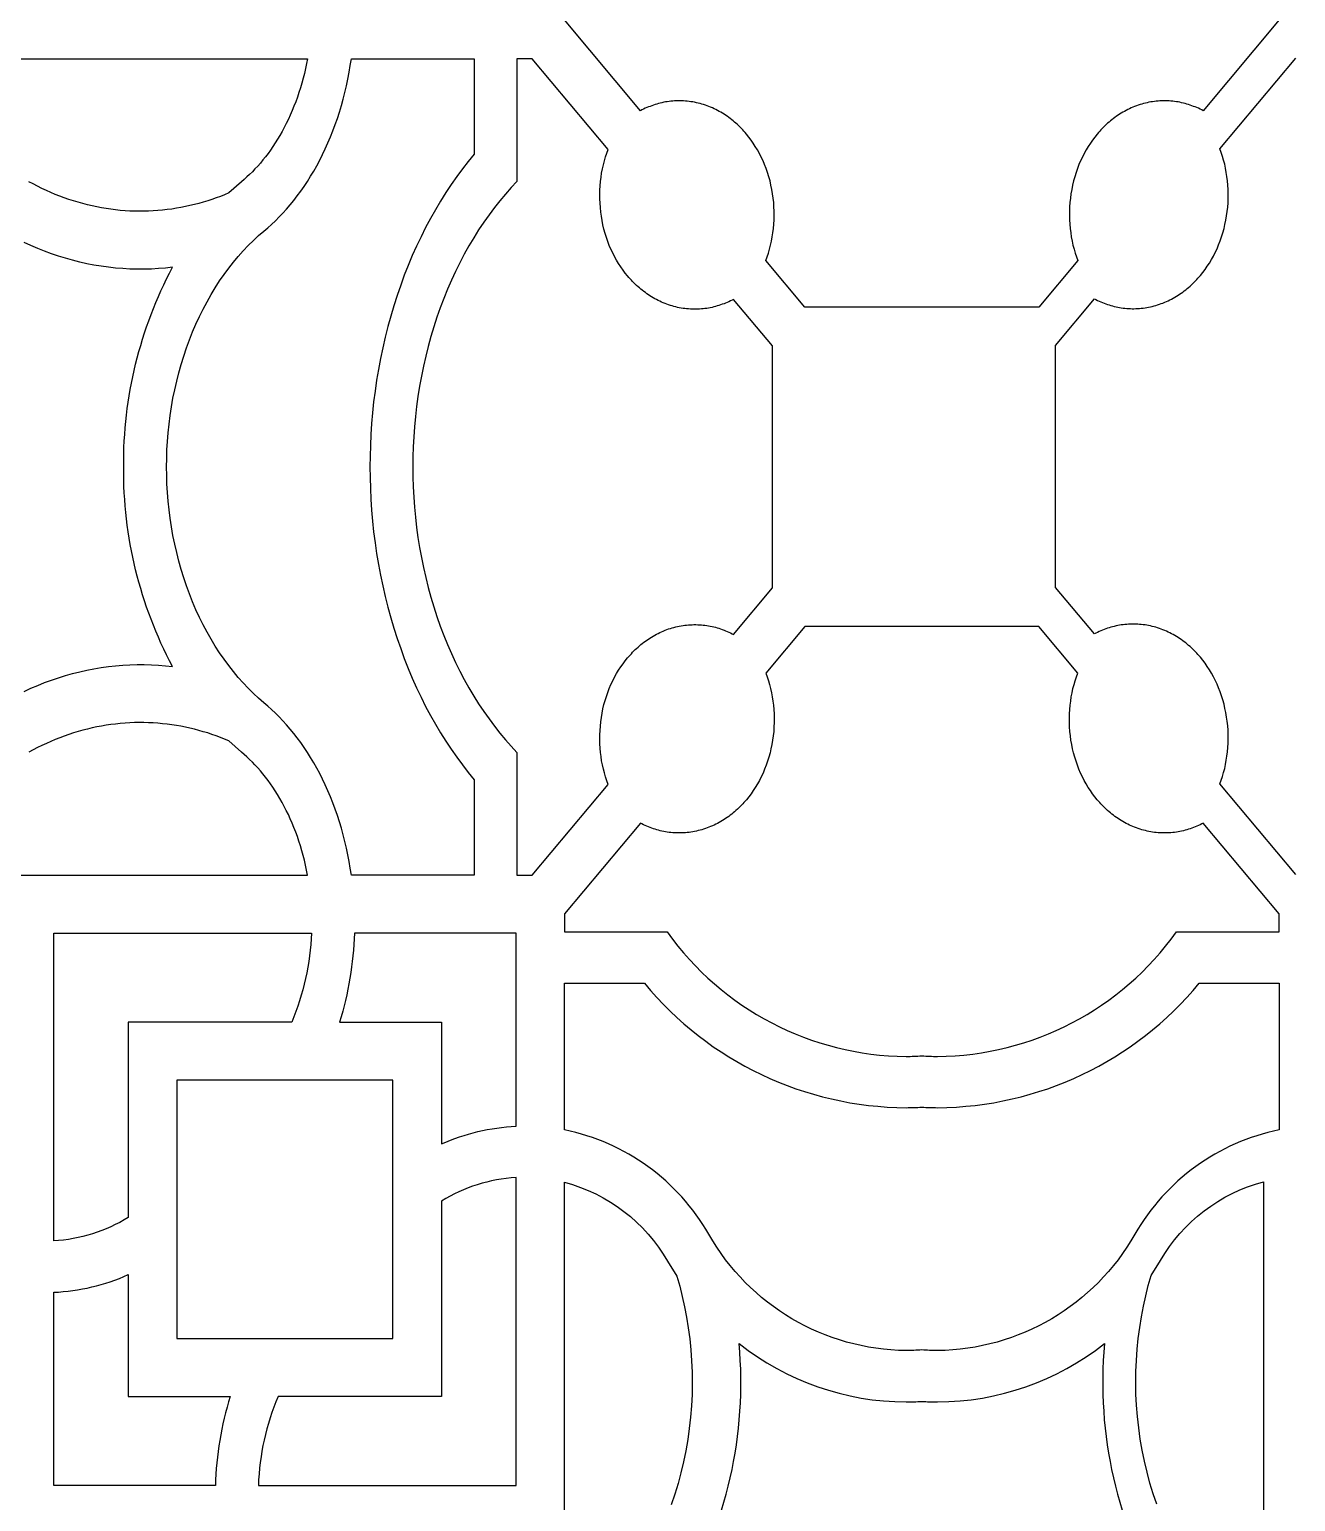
# Model space of a CAD drawing. Extents: x 59271 to 61367, y 41180 to 44085.
# Drawn here: x 59620.9 to 59774.5, y 43259.1 to 43437.7 of the extents above; entities that cross this region are included whole.
import ezdxf

# ---------------------------------------------------------------- set-up
doc = ezdxf.new("R2010")
doc.units = 0
doc.layers.get('0').update_dxf_attribs({"linetype": 'CONTINUOUS'})

msp = doc.modelspace()

# ---------------------------------------------------------------- linework, layer by layer
for points in [[(59772.49, 43438.81), (59763.28, 43427.8), (59763.1, 43427.9), (59762.91, 43427.99), (59762.71, 43428.09), (59762.52, 43428.17), (59762.32, 43428.26), (59762.12, 43428.33), (59761.92, 43428.41), (59761.72, 43428.48), (59761.51, 43428.55), (59761.3, 43428.61), (59761.1, 43428.67), (59760.89, 43428.72), (59760.67, 43428.77), (59760.46, 43428.82), (59760.24, 43428.86), (59760.03, 43428.89), (59759.81, 43428.92), (59759.59, 43428.95), (59759.37, 43428.97), (59759.15, 43428.98), (59758.93, 43428.99), (59758.71, 43429), (59758.49, 43429), (59758.27, 43429), (59758.04, 43428.99), (59757.82, 43428.97), (59757.6, 43428.95), (59757.38, 43428.92), (59757.15, 43428.89), (59756.93, 43428.86), (59756.71, 43428.82), (59756.49, 43428.77), (59756.27, 43428.72), (59756.05, 43428.66), (59755.83, 43428.6), (59755.62, 43428.54), (59755.4, 43428.47), (59755.19, 43428.39), (59754.97, 43428.31), (59754.76, 43428.22), (59754.55, 43428.13), (59754.35, 43428.04), (59754.14, 43427.94), (59753.94, 43427.83), (59753.74, 43427.72), (59753.54, 43427.61), (59753.34, 43427.49), (59753.15, 43427.37), (59752.96, 43427.25), (59752.77, 43427.12), (59752.58, 43426.99), (59752.4, 43426.85), (59752.22, 43426.71), (59752.04, 43426.57), (59751.87, 43426.42), (59751.69, 43426.27), (59751.52, 43426.12), (59751.36, 43425.96), (59751.2, 43425.8), (59751.04, 43425.64), (59750.88, 43425.47), (59750.73, 43425.31), (59750.58, 43425.14), (59750.43, 43424.97), (59750.15, 43424.61), (59749.87, 43424.24), (59749.6, 43423.86), (59749.34, 43423.46), (59749.1, 43423.05), (59748.86, 43422.62), (59748.63, 43422.18), (59748.42, 43421.72), (59748.22, 43421.26), (59748.04, 43420.78), (59747.86, 43420.29), (59747.71, 43419.79), (59747.57, 43419.29), (59747.45, 43418.77), (59747.34, 43418.25), (59747.25, 43417.73), (59747.18, 43417.2), (59747.12, 43416.67), (59747.08, 43416.14), (59747.06, 43415.61), (59747.06, 43415.08), (59747.07, 43414.55), (59747.1, 43414.02), (59747.15, 43413.5), (59747.21, 43412.99), (59747.29, 43412.48), (59747.38, 43411.97), (59747.49, 43411.48), (59747.62, 43411), (59747.75, 43410.52), (59747.9, 43410.06), (59748.06, 43409.61), (59743.33, 43403.96), (59739.54, 43403.96), (59729.15, 43403.96), (59718.77, 43403.96), (59714.98, 43403.96), (59710.25, 43409.61), (59710.41, 43410.06), (59710.56, 43410.52), (59710.69, 43411), (59710.81, 43411.48), (59710.92, 43411.97), (59711.02, 43412.48), (59711.1, 43412.99), (59711.16, 43413.5), (59711.21, 43414.02), (59711.24, 43414.55), (59711.25, 43415.08), (59711.25, 43415.61), (59711.22, 43416.14), (59711.19, 43416.67), (59711.13, 43417.2), (59711.06, 43417.73), (59710.97, 43418.25), (59710.86, 43418.77), (59710.74, 43419.29), (59710.6, 43419.79), (59710.44, 43420.29), (59710.27, 43420.78), (59710.09, 43421.26), (59709.89, 43421.72), (59709.68, 43422.18), (59709.45, 43422.62), (59709.21, 43423.05), (59708.96, 43423.46), (59708.7, 43423.86), (59708.44, 43424.24), (59708.16, 43424.61), (59707.87, 43424.97), (59707.73, 43425.14), (59707.58, 43425.31), (59707.43, 43425.47), (59707.27, 43425.64), (59707.11, 43425.8), (59706.95, 43425.96), (59706.78, 43426.12), (59706.61, 43426.27), (59706.44, 43426.42), (59706.27, 43426.57), (59706.09, 43426.71), (59705.91, 43426.85), (59705.73, 43426.99), (59705.54, 43427.12), (59705.35, 43427.25), (59705.16, 43427.37), (59704.97, 43427.49), (59704.77, 43427.61), (59704.57, 43427.72), (59704.37, 43427.83), (59704.17, 43427.94), (59703.96, 43428.04), (59703.75, 43428.13), (59703.54, 43428.22), (59703.33, 43428.31), (59703.12, 43428.39), (59702.91, 43428.47), (59702.69, 43428.54), (59702.47, 43428.6), (59702.26, 43428.66), (59702.04, 43428.72), (59701.82, 43428.77), (59701.6, 43428.82), (59701.38, 43428.86), (59701.15, 43428.89), (59700.93, 43428.92), (59700.71, 43428.95), (59700.49, 43428.97), (59700.26, 43428.99), (59700.04, 43429), (59699.82, 43429), (59699.6, 43429), (59699.38, 43428.99), (59699.16, 43428.98), (59698.94, 43428.97), (59698.72, 43428.95), (59698.5, 43428.92), (59698.28, 43428.89), (59698.06, 43428.86), (59697.85, 43428.82), (59697.63, 43428.77), (59697.42, 43428.72), (59697.21, 43428.67), (59697, 43428.61), (59696.8, 43428.55), (59696.59, 43428.48), (59696.39, 43428.41), (59696.19, 43428.33), (59695.99, 43428.26), (59695.79, 43428.17), (59695.59, 43428.09), (59695.4, 43427.99), (59695.21, 43427.9), (59695.02, 43427.8), (59685.82, 43438.81)], [(59617.97, 43434.11), (59654.63, 43434.11), (59654.52, 43433.51), (59654.39, 43432.91), (59654.26, 43432.32), (59654.11, 43431.73), (59653.95, 43431.15), (59653.78, 43430.57), (59653.6, 43430), (59653.41, 43429.44), (59653.21, 43428.89), (59653, 43428.34), (59652.78, 43427.81), (59652.55, 43427.28), (59652.32, 43426.77), (59652.07, 43426.26), (59651.82, 43425.77), (59651.56, 43425.28), (59651.29, 43424.81), (59651.01, 43424.35), (59650.73, 43423.9), (59650.44, 43423.46), (59650.15, 43423.03), (59649.85, 43422.62), (59649.54, 43422.22), (59649.23, 43421.83), (59648.92, 43421.45), (59648.6, 43421.09), (59648.27, 43420.74), (59647.95, 43420.4), (59647.62, 43420.08), (59647.29, 43419.77), (59646.95, 43419.47), (59646.62, 43419.18), (59645.1, 43417.82), (59644.59, 43417.61), (59644.08, 43417.41), (59643.57, 43417.22), (59643.05, 43417.04), (59642.53, 43416.87), (59642, 43416.71), (59641.46, 43416.56), (59640.92, 43416.41), (59640.38, 43416.28), (59639.84, 43416.17), (59639.29, 43416.06), (59638.74, 43415.96), (59638.18, 43415.87), (59637.62, 43415.8), (59637.06, 43415.74), (59636.5, 43415.69), (59635.93, 43415.65), (59635.36, 43415.62), (59634.79, 43415.6), (59634.22, 43415.6), (59633.65, 43415.61), (59633.08, 43415.63), (59632.51, 43415.67), (59631.93, 43415.71), (59631.36, 43415.77), (59630.79, 43415.84), (59630.22, 43415.93), (59629.65, 43416.02), (59629.08, 43416.13), (59628.51, 43416.25), (59627.94, 43416.38), (59627.38, 43416.53), (59626.81, 43416.69), (59626.25, 43416.86), (59625.7, 43417.04), (59625.14, 43417.23), (59624.59, 43417.44), (59624.04, 43417.65), (59623.5, 43417.88), (59622.96, 43418.12), (59622.43, 43418.37), (59621.9, 43418.64), (59621.37, 43418.91), (59620.85, 43419.19)], [(59774.53, 43335.12), (59765.32, 43346.12), (59765.48, 43346.58), (59765.63, 43347.04), (59765.76, 43347.51), (59765.89, 43348), (59765.99, 43348.49), (59766.09, 43348.99), (59766.17, 43349.5), (59766.23, 43350.01), (59766.28, 43350.54), (59766.31, 43351.06), (59766.32, 43351.59), (59766.32, 43352.12), (59766.3, 43352.65), (59766.26, 43353.18), (59766.2, 43353.72), (59766.13, 43354.24), (59766.04, 43354.77), (59765.93, 43355.29), (59765.81, 43355.8), (59765.67, 43356.31), (59765.51, 43356.8), (59765.34, 43357.29), (59765.16, 43357.77), (59764.96, 43358.24), (59764.75, 43358.69), (59764.52, 43359.13), (59764.28, 43359.56), (59764.04, 43359.98), (59763.78, 43360.37), (59763.51, 43360.76), (59763.23, 43361.13), (59762.95, 43361.48), (59762.8, 43361.65), (59762.65, 43361.82), (59762.5, 43361.99), (59762.34, 43362.15), (59762.18, 43362.31), (59762.02, 43362.47), (59761.85, 43362.63), (59761.69, 43362.78), (59761.51, 43362.93), (59761.34, 43363.08), (59761.16, 43363.22), (59760.98, 43363.36), (59760.8, 43363.5), (59760.61, 43363.63), (59760.42, 43363.76), (59760.23, 43363.89), (59760.04, 43364.01), (59759.84, 43364.13), (59759.64, 43364.24), (59759.44, 43364.35), (59759.24, 43364.45), (59759.03, 43364.55), (59758.82, 43364.65), (59758.62, 43364.74), (59758.4, 43364.82), (59758.19, 43364.9), (59757.98, 43364.98), (59757.76, 43365.05), (59757.55, 43365.12), (59757.33, 43365.18), (59757.11, 43365.23), (59756.89, 43365.29), (59756.67, 43365.33), (59756.45, 43365.37), (59756.23, 43365.41), (59756, 43365.44), (59755.78, 43365.46), (59755.56, 43365.48), (59755.34, 43365.5), (59755.11, 43365.51), (59754.89, 43365.51), (59754.67, 43365.51), (59754.45, 43365.51), (59754.23, 43365.5), (59754.01, 43365.48), (59753.79, 43365.46), (59753.57, 43365.44), (59753.35, 43365.41), (59753.13, 43365.37), (59752.92, 43365.33), (59752.71, 43365.29), (59752.49, 43365.24), (59752.28, 43365.18), (59752.07, 43365.12), (59751.87, 43365.06), (59751.66, 43365), (59751.46, 43364.92), (59751.26, 43364.85), (59751.06, 43364.77), (59750.86, 43364.69), (59750.67, 43364.6), (59750.47, 43364.51), (59750.28, 43364.41), (59750.1, 43364.32), (59745.37, 43369.97), (59745.37, 43384.65), (59745.37, 43399.33), (59750.1, 43404.98), (59750.28, 43404.88), (59750.47, 43404.79), (59750.67, 43404.7), (59750.86, 43404.61), (59751.06, 43404.53), (59751.26, 43404.45), (59751.46, 43404.37), (59751.66, 43404.3), (59751.87, 43404.23), (59752.07, 43404.17), (59752.28, 43404.11), (59752.49, 43404.06), (59752.71, 43404.01), (59752.92, 43403.96), (59753.13, 43403.92), (59753.35, 43403.89), (59753.57, 43403.86), (59753.79, 43403.83), (59754.01, 43403.81), (59754.23, 43403.8), (59754.45, 43403.79), (59754.67, 43403.78), (59754.89, 43403.78), (59755.11, 43403.79), (59755.34, 43403.8), (59755.56, 43403.81), (59755.78, 43403.83), (59756, 43403.86), (59756.23, 43403.89), (59756.45, 43403.92), (59756.67, 43403.96), (59756.89, 43404.01), (59757.11, 43404.06), (59757.33, 43404.12), (59757.55, 43404.18), (59757.76, 43404.24), (59757.98, 43404.32), (59758.19, 43404.39), (59758.4, 43404.47), (59758.62, 43404.56), (59758.82, 43404.65), (59759.03, 43404.74), (59759.24, 43404.84), (59759.44, 43404.95), (59759.64, 43405.06), (59759.84, 43405.17), (59760.04, 43405.29), (59760.23, 43405.41), (59760.42, 43405.53), (59760.61, 43405.66), (59760.8, 43405.79), (59760.98, 43405.93), (59761.16, 43406.07), (59761.34, 43406.21), (59761.51, 43406.36), (59761.69, 43406.51), (59761.85, 43406.66), (59762.02, 43406.82), (59762.18, 43406.98), (59762.34, 43407.14), (59762.5, 43407.31), (59762.65, 43407.47), (59762.8, 43407.64), (59762.95, 43407.81), (59763.23, 43408.17), (59763.51, 43408.54), (59763.78, 43408.92), (59764.04, 43409.32), (59764.28, 43409.73), (59764.52, 43410.16), (59764.75, 43410.6), (59764.96, 43411.06), (59765.16, 43411.53), (59765.34, 43412), (59765.51, 43412.49), (59765.67, 43412.99), (59765.81, 43413.49), (59765.93, 43414.01), (59766.04, 43414.53), (59766.13, 43415.05), (59766.2, 43415.58), (59766.26, 43416.11), (59766.3, 43416.64), (59766.32, 43417.17), (59766.32, 43417.7), (59766.31, 43418.23), (59766.28, 43418.76), (59766.23, 43419.28), (59766.17, 43419.8), (59766.09, 43420.3), (59765.99, 43420.81), (59765.89, 43421.3), (59765.76, 43421.78), (59765.63, 43422.26), (59765.48, 43422.72), (59765.32, 43423.17), (59774.53, 43434.17)], [(59617.97, 43335.06), (59654.63, 43335.06), (59654.52, 43335.66), (59654.39, 43336.26), (59654.26, 43336.85), (59654.11, 43337.44), (59653.95, 43338.02), (59653.78, 43338.6), (59653.6, 43339.16), (59653.41, 43339.73), (59653.21, 43340.28), (59653, 43340.82), (59652.78, 43341.36), (59652.55, 43341.88), (59652.32, 43342.4), (59652.07, 43342.91), (59651.82, 43343.4), (59651.56, 43343.88), (59651.29, 43344.36), (59651.01, 43344.82), (59650.73, 43345.27), (59650.44, 43345.71), (59650.15, 43346.13), (59649.85, 43346.55), (59649.54, 43346.95), (59649.23, 43347.34), (59648.92, 43347.71), (59648.6, 43348.08), (59648.27, 43348.43), (59647.95, 43348.76), (59647.62, 43349.09), (59647.29, 43349.4), (59646.95, 43349.7), (59646.62, 43349.99), (59645.1, 43351.34), (59644.59, 43351.55), (59644.08, 43351.75), (59643.57, 43351.94), (59643.05, 43352.13), (59642.53, 43352.3), (59642, 43352.46), (59641.46, 43352.61), (59640.92, 43352.75), (59640.38, 43352.88), (59639.84, 43353), (59639.29, 43353.11), (59638.74, 43353.21), (59638.18, 43353.29), (59637.62, 43353.37), (59637.06, 43353.43), (59636.5, 43353.48), (59635.93, 43353.52), (59635.36, 43353.55), (59634.79, 43353.56), (59634.22, 43353.56), (59633.65, 43353.56), (59633.08, 43353.53), (59632.51, 43353.5), (59631.93, 43353.45), (59631.36, 43353.39), (59630.79, 43353.32), (59630.22, 43353.24), (59629.65, 43353.14), (59629.08, 43353.04), (59628.51, 43352.92), (59627.94, 43352.78), (59627.38, 43352.64), (59626.81, 43352.48), (59626.25, 43352.31), (59625.7, 43352.13), (59625.14, 43351.93), (59624.59, 43351.73), (59624.04, 43351.51), (59623.5, 43351.28), (59622.96, 43351.04), (59622.43, 43350.79), (59621.9, 43350.53), (59621.37, 43350.26), (59620.85, 43349.97)]]:
    msp.add_lwpolyline(points)
for points in [[(59637.55, 43384.58), (59637.56, 43385.61), (59637.59, 43386.64), (59637.65, 43387.68), (59637.74, 43388.73), (59637.84, 43389.77), (59637.98, 43390.82), (59638.14, 43391.87), (59638.32, 43392.91), (59638.53, 43393.95), (59638.77, 43394.98), (59639.03, 43396.01), (59639.31, 43397.02), (59639.62, 43398.03), (59639.96, 43399.02), (59640.32, 43400), (59640.7, 43400.96), (59641.1, 43401.91), (59641.53, 43402.83), (59641.98, 43403.74), (59642.45, 43404.63), (59642.94, 43405.49), (59643.45, 43406.33), (59643.98, 43407.14), (59644.52, 43407.93), (59645.08, 43408.69), (59645.65, 43409.42), (59646.24, 43410.12), (59646.85, 43410.8), (59647.46, 43411.44), (59648.08, 43412.05), (59648.71, 43412.64), (59649.36, 43413.19), (59649.82, 43413.59), (59650.29, 43414.01), (59650.75, 43414.45), (59651.2, 43414.91), (59651.65, 43415.38), (59652.1, 43415.87), (59652.54, 43416.39), (59652.97, 43416.92), (59653.4, 43417.47), (59653.81, 43418.03), (59654.22, 43418.62), (59654.62, 43419.22), (59655.01, 43419.84), (59655.39, 43420.48), (59655.76, 43421.13), (59656.12, 43421.8), (59656.47, 43422.48), (59656.8, 43423.18), (59657.12, 43423.89), (59657.43, 43424.62), (59657.72, 43425.36), (59658, 43426.11), (59658.27, 43426.87), (59658.52, 43427.64), (59658.76, 43428.43), (59658.98, 43429.22), (59659.18, 43430.02), (59659.37, 43430.83), (59659.54, 43431.64), (59659.69, 43432.46), (59659.83, 43433.28), (59659.96, 43434.11), (59674.84, 43434.11), (59674.84, 43422.53), (59674.12, 43421.65), (59673.42, 43420.75), (59672.74, 43419.81), (59672.07, 43418.85), (59671.41, 43417.86), (59670.77, 43416.84), (59670.15, 43415.79), (59669.55, 43414.72), (59668.97, 43413.63), (59668.41, 43412.51), (59667.87, 43411.38), (59667.35, 43410.22), (59666.86, 43409.04), (59666.38, 43407.84), (59665.94, 43406.62), (59665.51, 43405.39), (59665.11, 43404.14), (59664.73, 43402.88), (59664.38, 43401.6), (59664.06, 43400.32), (59663.76, 43399.03), (59663.49, 43397.72), (59663.24, 43396.42), (59663.02, 43395.1), (59662.83, 43393.79), (59662.66, 43392.47), (59662.52, 43391.15), (59662.41, 43389.83), (59662.32, 43388.51), (59662.26, 43387.2), (59662.22, 43385.89), (59662.21, 43384.58), (59662.22, 43383.28), (59662.26, 43381.97), (59662.32, 43380.66), (59662.41, 43379.34), (59662.52, 43378.02), (59662.66, 43376.7), (59662.83, 43375.38), (59663.02, 43374.06), (59663.24, 43372.75), (59663.49, 43371.44), (59663.76, 43370.14), (59664.06, 43368.85), (59664.38, 43367.56), (59664.73, 43366.29), (59665.11, 43365.03), (59665.51, 43363.78), (59665.94, 43362.55), (59666.38, 43361.33), (59666.86, 43360.13), (59667.35, 43358.95), (59667.87, 43357.79), (59668.41, 43356.65), (59668.97, 43355.53), (59669.55, 43354.44), (59670.15, 43353.37), (59670.77, 43352.33), (59671.41, 43351.31), (59672.07, 43350.32), (59672.74, 43349.35), (59673.42, 43348.42), (59674.12, 43347.51), (59674.84, 43346.63), (59674.84, 43335.06), (59659.96, 43335.06), (59659.83, 43335.88), (59659.69, 43336.71), (59659.54, 43337.53), (59659.37, 43338.34), (59659.18, 43339.15), (59658.98, 43339.95), (59658.76, 43340.74), (59658.52, 43341.52), (59658.27, 43342.29), (59658, 43343.06), (59657.72, 43343.81), (59657.43, 43344.55), (59657.12, 43345.27), (59656.8, 43345.99), (59656.47, 43346.68), (59656.12, 43347.37), (59655.76, 43348.04), (59655.39, 43348.69), (59655.01, 43349.33), (59654.62, 43349.94), (59654.22, 43350.55), (59653.81, 43351.13), (59653.4, 43351.7), (59652.97, 43352.25), (59652.54, 43352.78), (59652.1, 43353.29), (59651.65, 43353.79), (59651.2, 43354.26), (59650.75, 43354.72), (59650.29, 43355.15), (59649.82, 43355.57), (59649.36, 43355.97), (59648.71, 43356.53), (59648.08, 43357.11), (59647.46, 43357.73), (59646.85, 43358.37), (59646.24, 43359.04), (59645.65, 43359.75), (59645.08, 43360.48), (59644.52, 43361.24), (59643.98, 43362.03), (59643.45, 43362.84), (59642.94, 43363.68), (59642.45, 43364.54), (59641.98, 43365.42), (59641.53, 43366.33), (59641.1, 43367.26), (59640.7, 43368.2), (59640.32, 43369.17), (59639.96, 43370.15), (59639.62, 43371.14), (59639.31, 43372.14), (59639.03, 43373.16), (59638.77, 43374.19), (59638.53, 43375.22), (59638.32, 43376.26), (59638.14, 43377.3), (59637.98, 43378.35), (59637.84, 43379.39), (59637.74, 43380.44), (59637.65, 43381.48), (59637.59, 43382.52), (59637.56, 43383.56)], [(59711.05, 43384.58), (59711.05, 43399.26), (59706.32, 43404.91), (59706.13, 43404.82), (59705.94, 43404.72), (59705.75, 43404.63), (59705.55, 43404.54), (59705.35, 43404.46), (59705.16, 43404.38), (59704.95, 43404.31), (59704.75, 43404.23), (59704.55, 43404.17), (59704.34, 43404.11), (59704.13, 43404.05), (59703.92, 43403.99), (59703.71, 43403.94), (59703.49, 43403.9), (59703.28, 43403.86), (59703.06, 43403.82), (59702.84, 43403.79), (59702.63, 43403.77), (59702.41, 43403.75), (59702.19, 43403.73), (59701.97, 43403.72), (59701.74, 43403.72), (59701.52, 43403.72), (59701.3, 43403.72), (59701.08, 43403.73), (59700.85, 43403.75), (59700.63, 43403.77), (59700.41, 43403.79), (59700.19, 43403.82), (59699.97, 43403.86), (59699.74, 43403.9), (59699.52, 43403.94), (59699.3, 43404), (59699.08, 43404.05), (59698.87, 43404.11), (59698.65, 43404.18), (59698.43, 43404.25), (59698.22, 43404.33), (59698.01, 43404.41), (59697.8, 43404.49), (59697.59, 43404.58), (59697.38, 43404.68), (59697.18, 43404.78), (59696.97, 43404.88), (59696.77, 43404.99), (59696.57, 43405.1), (59696.38, 43405.22), (59696.18, 43405.34), (59695.99, 43405.47), (59695.8, 43405.6), (59695.62, 43405.73), (59695.43, 43405.87), (59695.25, 43406.01), (59695.07, 43406.15), (59694.9, 43406.3), (59694.73, 43406.45), (59694.56, 43406.6), (59694.39, 43406.76), (59694.23, 43406.92), (59694.07, 43407.08), (59693.92, 43407.24), (59693.76, 43407.41), (59693.61, 43407.58), (59693.47, 43407.75), (59693.18, 43408.1), (59692.91, 43408.47), (59692.64, 43408.86), (59692.38, 43409.26), (59692.13, 43409.67), (59691.89, 43410.1), (59691.67, 43410.54), (59691.45, 43410.99), (59691.25, 43411.46), (59691.07, 43411.94), (59690.9, 43412.43), (59690.74, 43412.92), (59690.6, 43413.43), (59690.48, 43413.94), (59690.37, 43414.46), (59690.28, 43414.99), (59690.21, 43415.51), (59690.16, 43416.05), (59690.12, 43416.58), (59690.1, 43417.11), (59690.09, 43417.64), (59690.11, 43418.17), (59690.14, 43418.69), (59690.18, 43419.22), (59690.25, 43419.73), (59690.32, 43420.24), (59690.42, 43420.74), (59690.53, 43421.23), (59690.65, 43421.72), (59690.79, 43422.19), (59690.93, 43422.65), (59691.09, 43423.11), (59681.89, 43434.11), (59680.04, 43434.11), (59680.04, 43419.22), (59679.34, 43418.47), (59678.65, 43417.69), (59677.97, 43416.88), (59677.31, 43416.04), (59676.66, 43415.16), (59676.02, 43414.26), (59675.4, 43413.34), (59674.8, 43412.38), (59674.22, 43411.4), (59673.66, 43410.39), (59673.12, 43409.36), (59672.6, 43408.31), (59672.1, 43407.23), (59671.62, 43406.14), (59671.17, 43405.02), (59670.74, 43403.89), (59670.34, 43402.74), (59669.96, 43401.58), (59669.61, 43400.4), (59669.28, 43399.21), (59668.98, 43398.01), (59668.71, 43396.8), (59668.46, 43395.59), (59668.24, 43394.37), (59668.04, 43393.14), (59667.87, 43391.91), (59667.73, 43390.69), (59667.62, 43389.46), (59667.53, 43388.23), (59667.46, 43387.01), (59667.43, 43385.79), (59667.42, 43384.58), (59667.43, 43383.37), (59667.46, 43382.16), (59667.53, 43380.93), (59667.62, 43379.71), (59667.73, 43378.48), (59667.87, 43377.25), (59668.04, 43376.02), (59668.24, 43374.8), (59668.46, 43373.58), (59668.71, 43372.36), (59668.98, 43371.16), (59669.28, 43369.96), (59669.61, 43368.77), (59669.96, 43367.59), (59670.34, 43366.42), (59670.74, 43365.28), (59671.17, 43364.14), (59671.62, 43363.03), (59672.1, 43361.93), (59672.6, 43360.86), (59673.12, 43359.8), (59673.66, 43358.77), (59674.22, 43357.77), (59674.8, 43356.78), (59675.4, 43355.83), (59676.02, 43354.9), (59676.66, 43354), (59677.31, 43353.13), (59677.97, 43352.29), (59678.65, 43351.48), (59679.34, 43350.69), (59680.04, 43349.94), (59680.04, 43335.06), (59681.89, 43335.06), (59691.09, 43346.06), (59690.93, 43346.51), (59690.79, 43346.97), (59690.65, 43347.45), (59690.53, 43347.93), (59690.42, 43348.42), (59690.32, 43348.93), (59690.25, 43349.43), (59690.18, 43349.95), (59690.14, 43350.47), (59690.11, 43351), (59690.09, 43351.53), (59690.1, 43352.06), (59690.12, 43352.59), (59690.16, 43353.12), (59690.21, 43353.65), (59690.28, 43354.18), (59690.37, 43354.7), (59690.48, 43355.22), (59690.6, 43355.74), (59690.74, 43356.24), (59690.9, 43356.74), (59691.07, 43357.23), (59691.25, 43357.71), (59691.45, 43358.17), (59691.67, 43358.63), (59691.89, 43359.07), (59692.13, 43359.5), (59692.38, 43359.91), (59692.64, 43360.31), (59692.91, 43360.69), (59693.18, 43361.06), (59693.47, 43361.42), (59693.61, 43361.59), (59693.76, 43361.76), (59693.92, 43361.92), (59694.07, 43362.09), (59694.23, 43362.25), (59694.39, 43362.41), (59694.56, 43362.57), (59694.73, 43362.72), (59694.9, 43362.87), (59695.07, 43363.02), (59695.25, 43363.16), (59695.43, 43363.3), (59695.62, 43363.44), (59695.8, 43363.57), (59695.99, 43363.7), (59696.18, 43363.82), (59696.38, 43363.94), (59696.57, 43364.06), (59696.77, 43364.17), (59696.97, 43364.28), (59697.18, 43364.39), (59697.38, 43364.49), (59697.59, 43364.58), (59697.8, 43364.67), (59698.01, 43364.76), (59698.22, 43364.84), (59698.43, 43364.92), (59698.65, 43364.99), (59698.87, 43365.05), (59699.08, 43365.11), (59699.3, 43365.17), (59699.52, 43365.22), (59699.74, 43365.27), (59699.97, 43365.31), (59700.19, 43365.34), (59700.41, 43365.37), (59700.63, 43365.4), (59700.85, 43365.42), (59701.08, 43365.44), (59701.3, 43365.44), (59701.52, 43365.45), (59701.74, 43365.45), (59701.97, 43365.44), (59702.19, 43365.43), (59702.41, 43365.42), (59702.63, 43365.4), (59702.84, 43365.37), (59703.06, 43365.34), (59703.28, 43365.31), (59703.49, 43365.27), (59703.71, 43365.22), (59703.92, 43365.17), (59704.13, 43365.12), (59704.34, 43365.06), (59704.55, 43365), (59704.75, 43364.93), (59704.95, 43364.86), (59705.16, 43364.78), (59705.35, 43364.71), (59705.55, 43364.62), (59705.75, 43364.53), (59705.94, 43364.44), (59706.13, 43364.35), (59706.32, 43364.25), (59711.05, 43369.9)], [(59665, 43310.18), (59638.78, 43310.18), (59638.78, 43278.85), (59665, 43278.85)]]:
    msp.add_lwpolyline(points, close=True)
for points in [[(59620.26, 43357.34), (59621.08, 43357.72), (59621.91, 43358.08), (59622.75, 43358.41), (59623.59, 43358.72), (59624.44, 43359.01), (59625.29, 43359.28), (59626.15, 43359.52), (59627.01, 43359.74), (59627.88, 43359.93), (59628.74, 43360.1), (59629.61, 43360.24), (59630.48, 43360.36), (59631.36, 43360.46), (59632.23, 43360.53), (59633.1, 43360.58), (59633.97, 43360.6), (59634.83, 43360.6), (59635.7, 43360.57), (59636.56, 43360.53), (59637.41, 43360.45), (59638.26, 43360.36, -0.124595), (59632.34, 43384.58, -0.124595), (59638.26, 43408.8), (59637.41, 43408.71), (59636.56, 43408.64), (59635.7, 43408.59), (59634.83, 43408.57), (59633.97, 43408.57), (59633.1, 43408.59), (59632.23, 43408.64), (59631.36, 43408.71), (59630.48, 43408.8), (59629.61, 43408.92), (59628.74, 43409.07), (59627.88, 43409.24), (59627.01, 43409.43), (59626.15, 43409.65), (59625.29, 43409.89), (59624.44, 43410.15), (59623.59, 43410.44), (59622.75, 43410.75), (59621.91, 43411.09), (59621.08, 43411.45), (59620.26, 43411.83)], [(59685.82, 43253.97), (59685.82, 43297.79, -0.200602), (59698.31, 43288.21), (59699.45, 43286.39), (59699.79, 43285.18), (59700.1, 43283.95), (59700.38, 43282.69), (59700.62, 43281.41), (59700.83, 43280.11), (59701, 43278.79), (59701.14, 43277.46), (59701.23, 43276.11), (59701.29, 43274.76), (59701.3, 43273.4), (59701.28, 43272.03), (59701.21, 43270.66), (59701.1, 43269.29), (59700.95, 43267.93), (59700.76, 43266.57), (59700.53, 43265.21), (59700.25, 43263.87), (59699.94, 43262.54), (59699.59, 43261.23), (59699.19, 43259.94), (59698.76, 43258.67)], [(59757.65, 43258.73), (59757.22, 43260), (59756.83, 43261.3), (59756.47, 43262.61), (59756.16, 43263.94), (59755.89, 43265.28), (59755.65, 43266.63), (59755.46, 43267.99), (59755.31, 43269.36), (59755.2, 43270.73), (59755.13, 43272.1), (59755.11, 43273.46), (59755.12, 43274.82), (59755.18, 43276.18), (59755.27, 43277.52), (59755.41, 43278.85), (59755.58, 43280.17), (59755.79, 43281.47), (59756.03, 43282.75), (59756.31, 43284.01), (59756.62, 43285.25), (59756.97, 43286.46), (59758.1, 43288.28, -0.200602), (59770.6, 43297.85), (59770.6, 43254.03)], [(59699.82, 43246.78, 0.159593), (59706.99, 43278.22, 0.16816), (59727.26, 43271.14, 0.014447), (59729.15, 43271.2, 0.014447), (59731.05, 43271.14, 0.16816), (59751.32, 43278.22, 0.159593), (59758.49, 43246.78, 0.091636)]]:
    msp.add_lwpolyline(points, format="xyb")
for points in [[(59731.05, 43313.06, 0.240747), (59760.03, 43328.16), (59772.49, 43328.16), (59772.49, 43330.36), (59763.28, 43341.36), (59763.1, 43341.27), (59762.91, 43341.17), (59762.71, 43341.08), (59762.52, 43340.99), (59762.32, 43340.91), (59762.12, 43340.83), (59761.92, 43340.76), (59761.72, 43340.68), (59761.51, 43340.62), (59761.3, 43340.56), (59761.1, 43340.5), (59760.89, 43340.44), (59760.67, 43340.39), (59760.46, 43340.35), (59760.24, 43340.31), (59760.03, 43340.27), (59759.81, 43340.24), (59759.59, 43340.22), (59759.37, 43340.2), (59759.15, 43340.18), (59758.93, 43340.17), (59758.71, 43340.17), (59758.49, 43340.17), (59758.27, 43340.17), (59758.04, 43340.18), (59757.82, 43340.2), (59757.6, 43340.22), (59757.38, 43340.24), (59757.15, 43340.27), (59756.93, 43340.31), (59756.71, 43340.35), (59756.49, 43340.39), (59756.27, 43340.45), (59756.05, 43340.5), (59755.83, 43340.56), (59755.62, 43340.63), (59755.4, 43340.7), (59755.19, 43340.78), (59754.97, 43340.86), (59754.76, 43340.94), (59754.55, 43341.03), (59754.35, 43341.13), (59754.14, 43341.23), (59753.94, 43341.33), (59753.74, 43341.44), (59753.54, 43341.55), (59753.34, 43341.67), (59753.15, 43341.79), (59752.96, 43341.92), (59752.77, 43342.05), (59752.58, 43342.18), (59752.4, 43342.32), (59752.22, 43342.46), (59752.04, 43342.6), (59751.87, 43342.75), (59751.69, 43342.9), (59751.52, 43343.05), (59751.36, 43343.21), (59751.2, 43343.37), (59751.04, 43343.53), (59750.88, 43343.69), (59750.73, 43343.86), (59750.58, 43344.03), (59750.43, 43344.2), (59750.15, 43344.55), (59749.87, 43344.92), (59749.6, 43345.31), (59749.34, 43345.7), (59749.1, 43346.12), (59748.86, 43346.55), (59748.63, 43346.99), (59748.42, 43347.44), (59748.22, 43347.91), (59748.04, 43348.39), (59747.86, 43348.88), (59747.71, 43349.37), (59747.57, 43349.88), (59747.45, 43350.39), (59747.34, 43350.91), (59747.25, 43351.44), (59747.18, 43351.96), (59747.12, 43352.49), (59747.08, 43353.03), (59747.06, 43353.56), (59747.06, 43354.09), (59747.07, 43354.62), (59747.1, 43355.14), (59747.15, 43355.67), (59747.21, 43356.18), (59747.29, 43356.69), (59747.38, 43357.19), (59747.49, 43357.68), (59747.62, 43358.17), (59747.75, 43358.64), (59747.9, 43359.1), (59748.06, 43359.56), (59743.33, 43365.21), (59739.54, 43365.21), (59729.15, 43365.21), (59718.77, 43365.21), (59714.98, 43365.21), (59710.25, 43359.56), (59710.41, 43359.1), (59710.56, 43358.64), (59710.69, 43358.17), (59710.81, 43357.68), (59710.92, 43357.19), (59711.02, 43356.69), (59711.1, 43356.18), (59711.16, 43355.67), (59711.21, 43355.14), (59711.24, 43354.62), (59711.25, 43354.09), (59711.25, 43353.56), (59711.22, 43353.03), (59711.19, 43352.49), (59711.13, 43351.96), (59711.06, 43351.44), (59710.97, 43350.91), (59710.86, 43350.39), (59710.74, 43349.88), (59710.6, 43349.37), (59710.44, 43348.88), (59710.27, 43348.39), (59710.09, 43347.91), (59709.89, 43347.44), (59709.68, 43346.99), (59709.45, 43346.55), (59709.21, 43346.12), (59708.96, 43345.7), (59708.7, 43345.31), (59708.44, 43344.92), (59708.16, 43344.55), (59707.87, 43344.2), (59707.73, 43344.03), (59707.58, 43343.86), (59707.43, 43343.69), (59707.27, 43343.53), (59707.11, 43343.37), (59706.95, 43343.21), (59706.78, 43343.05), (59706.61, 43342.9), (59706.44, 43342.75), (59706.27, 43342.6), (59706.09, 43342.46), (59705.91, 43342.32), (59705.73, 43342.18), (59705.54, 43342.05), (59705.35, 43341.92), (59705.16, 43341.79), (59704.97, 43341.67), (59704.77, 43341.55), (59704.57, 43341.44), (59704.37, 43341.33), (59704.17, 43341.23), (59703.96, 43341.13), (59703.75, 43341.03), (59703.54, 43340.94), (59703.33, 43340.86), (59703.12, 43340.78), (59702.91, 43340.7), (59702.69, 43340.63), (59702.47, 43340.56), (59702.26, 43340.5), (59702.04, 43340.45), (59701.82, 43340.39), (59701.6, 43340.35), (59701.38, 43340.31), (59701.15, 43340.27), (59700.93, 43340.24), (59700.71, 43340.22), (59700.49, 43340.2), (59700.26, 43340.18), (59700.04, 43340.17), (59699.82, 43340.17), (59699.6, 43340.17), (59699.38, 43340.17), (59699.16, 43340.18), (59698.94, 43340.2), (59698.72, 43340.22), (59698.5, 43340.24), (59698.28, 43340.27), (59698.06, 43340.31), (59697.85, 43340.35), (59697.63, 43340.39), (59697.42, 43340.44), (59697.21, 43340.5), (59697, 43340.56), (59696.8, 43340.62), (59696.59, 43340.68), (59696.39, 43340.76), (59696.19, 43340.83), (59695.99, 43340.91), (59695.79, 43340.99), (59695.59, 43341.08), (59695.4, 43341.17), (59695.21, 43341.27), (59695.02, 43341.36), (59685.82, 43330.36), (59685.82, 43328.16), (59698.27, 43328.16, 0.240747), (59727.26, 43313.06, 0.013206), (59729.15, 43313.13, 0.013206)], [(59632.9, 43293.52, -0.123377), (59623.85, 43290.67), (59623.85, 43328.02), (59655.11, 43328.02, -0.090687), (59652.72, 43317.21), (59632.9, 43317.21)], [(59670.89, 43302.44, -0.093744), (59679.93, 43304.59), (59679.93, 43328.02), (59660.32, 43328.02, -0.067508), (59658.53, 43317.21), (59670.89, 43317.21)], [(59729.15, 43277.45, -0.017043), (59727.26, 43277.37, -0.26745), (59703.32, 43291.48, 0.215544), (59685.82, 43304.15), (59685.82, 43321.93), (59695.51, 43321.93, 0.222359), (59727.26, 43306.84, 0.011427), (59729.15, 43306.9, 0.011427), (59731.05, 43306.84, 0.222359), (59762.8, 43321.93), (59772.49, 43321.93), (59772.49, 43304.15, 0.215544), (59754.99, 43291.48, -0.26745), (59731.05, 43277.37, -0.017043)], [(59651.06, 43271.81, 0.090687), (59648.68, 43261.01), (59679.93, 43261.01), (59679.93, 43298.36, 0.123377), (59670.89, 43295.51), (59670.89, 43271.81)], [(59623.85, 43284.44, 0.093744), (59632.9, 43286.58), (59632.9, 43271.81), (59645.26, 43271.81, 0.067508), (59643.46, 43261.01), (59623.85, 43261.01)]]:
    msp.add_lwpolyline(points, format="xyb", close=True)

doc.saveas('drawing.dxf')
